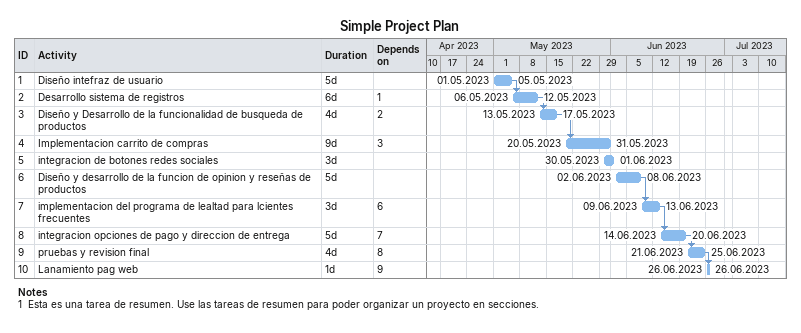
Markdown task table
Simple Project Plan

| ID | Task | Duration | Start | Finish | Predecessors |
|---|---|---|---|---|---|
| 1 | Diseño intefraz de usuario | 5d | 2023-05-01 | 2023-05-05 |  |
| 2 | Desarrollo sistema de registros | 6d | 2023-05-06 | 2023-05-12 | 1 |
| 3 | Diseño y Desarrollo de la funcionalidad de busqueda de productos | 4d | 2023-05-13 | 2023-05-17 | 2 |
| 4 | Implementacion carrito de compras | 9d | 2023-05-20 | 2023-05-31 | 3 |
| 5 | integracion de botones redes sociales | 3d | 2023-05-30 | 2023-06-01 |  |
| 6 | Diseño y desarrollo de la funcion de opinion y reseñas de productos | 5d | 2023-06-02 | 2023-06-08 |  |
| 7 | implementacion del programa de lealtad para lcientes frecuentes | 3d | 2023-06-09 | 2023-06-13 | 6 |
| 8 | integracion opciones de pago y direccion de entrega | 5d | 2023-06-14 | 2023-06-20 | 7 |
| 9 | pruebas y revision final | 4d | 2023-06-21 | 2023-06-25 | 8 |
| 10 | Lanamiento pag web | 1d | 2023-06-26 | 2023-06-26 | 9 |

Notes
- 1: Esta es una tarea de resumen. Use las tareas de resumen para poder organizar un proyecto en secciones.
